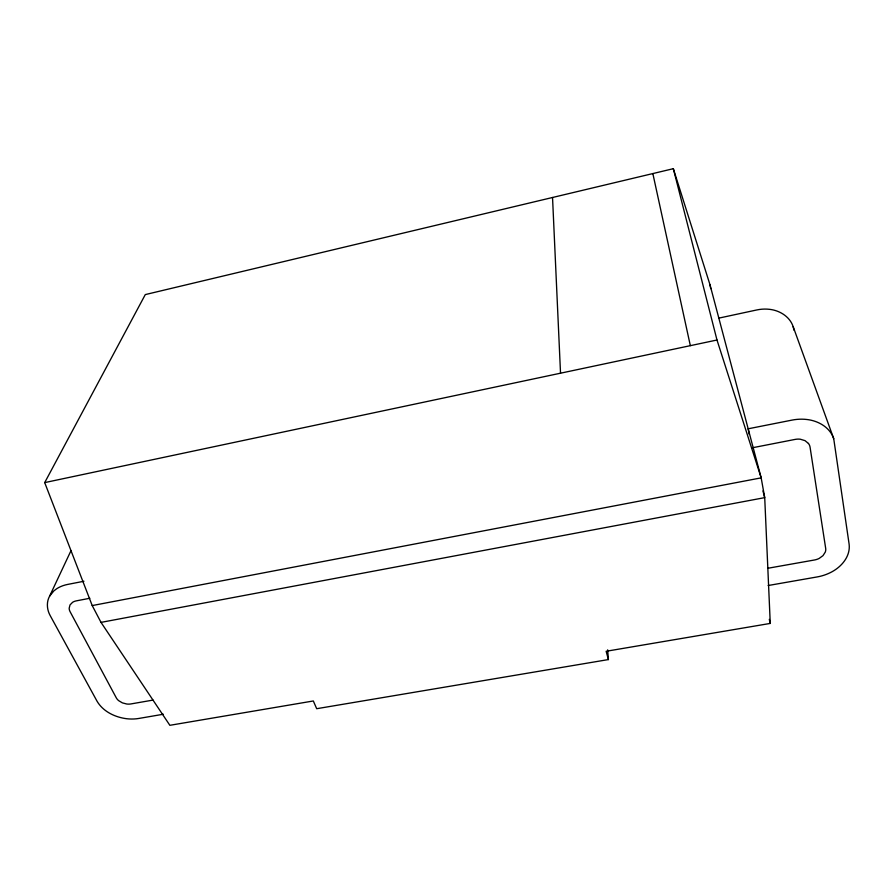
<?xml version="1.0" encoding="UTF-8"?>
<svg xmlns="http://www.w3.org/2000/svg" width="894" height="894" viewBox="0 0 894 894"><rect width="100%" height="100%" fill="white"/><g stroke="black" fill="none" stroke-linecap="round" stroke-linejoin="round"><path stroke-width="1.34" d="M70.95 550.749L49.606 596.164C46.242 602.176 46.901 609.697 50.187 615.597L96.977 701.097C103.034 711.523 114.913 717.2 126.523 718.709A34.14 24.227 15.6 0 0 138.76 718.463L163.367 714.239M44.7 482.604L145.286 294.595L673.327 168.687L709.981 284.717L761.174 477.865L764.716 497.634L770.259 623.42L606.143 651.279L608.412 659.571L316.688 708.707L313.325 700.974L169.86 725.313L101.011 622.38L92.216 605.573L44.7 482.604L716.988 340.011L761.174 477.865L92.216 605.573M49.606 596.164L53.875 590.889L56.747 588.699A35.849 26.183 18.6 0 1 67.698 584.419L83.924 581.256M718.843 318.119L756.704 309.972A34.374 28.932 -17.7 0 1 769.678 309.346C779.791 310.486 789.905 316.699 793.179 326.723L833.722 438.686L849.11 544.144C850.697 556.627 841.053 567.388 830.492 572.551A37.738 28.887 -11.7 0 1 817.172 576.932L768.147 585.525M751.63 447.916L795.079 439.423A13.98 11.175 -14.3 0 1 800.32 439.222L805.013 440.641L808.444 443.458M89.836 598.265L76.403 600.846A12.672 9.253 18.6 0 0 72.559 602.332L70.011 604.936L69.173 608.255A11.499 8.404 18.7 0 0 70.145 611.787L116.22 697.722A10.929 7.755 15.5 0 0 118.678 700.661L122.355 702.863L126.691 704.003A12.047 8.549 15.5 0 0 131.049 703.913L153.053 700.08M101.011 622.38L764.716 497.634L762.951 490.918M767.79 568.282L814.456 559.99A13.321 10.192 -11.6 0 0 819.183 558.415L822.983 555.655L825.263 552.123A12.091 9.242 -11.6 0 0 825.676 548.335L810.076 447.246A12.695 10.158 -14.3 0 0 808.444 443.458M833.722 438.686C829.99 427.354 818.278 420.795 806.958 419.509A39.548 31.625 -14.2 0 0 791.983 420.113L748.166 428.796L749.161 434.26M673.327 168.687L716.988 340.011M793.179 326.723L793.995 330.199M769.298 619.363L770.259 623.42M652.844 173.57L690.336 345.654M709.981 284.717L710.719 288.617M607.663 649.871L608.412 659.571M552.537 197.485L560.527 373.189"/></g></svg>
